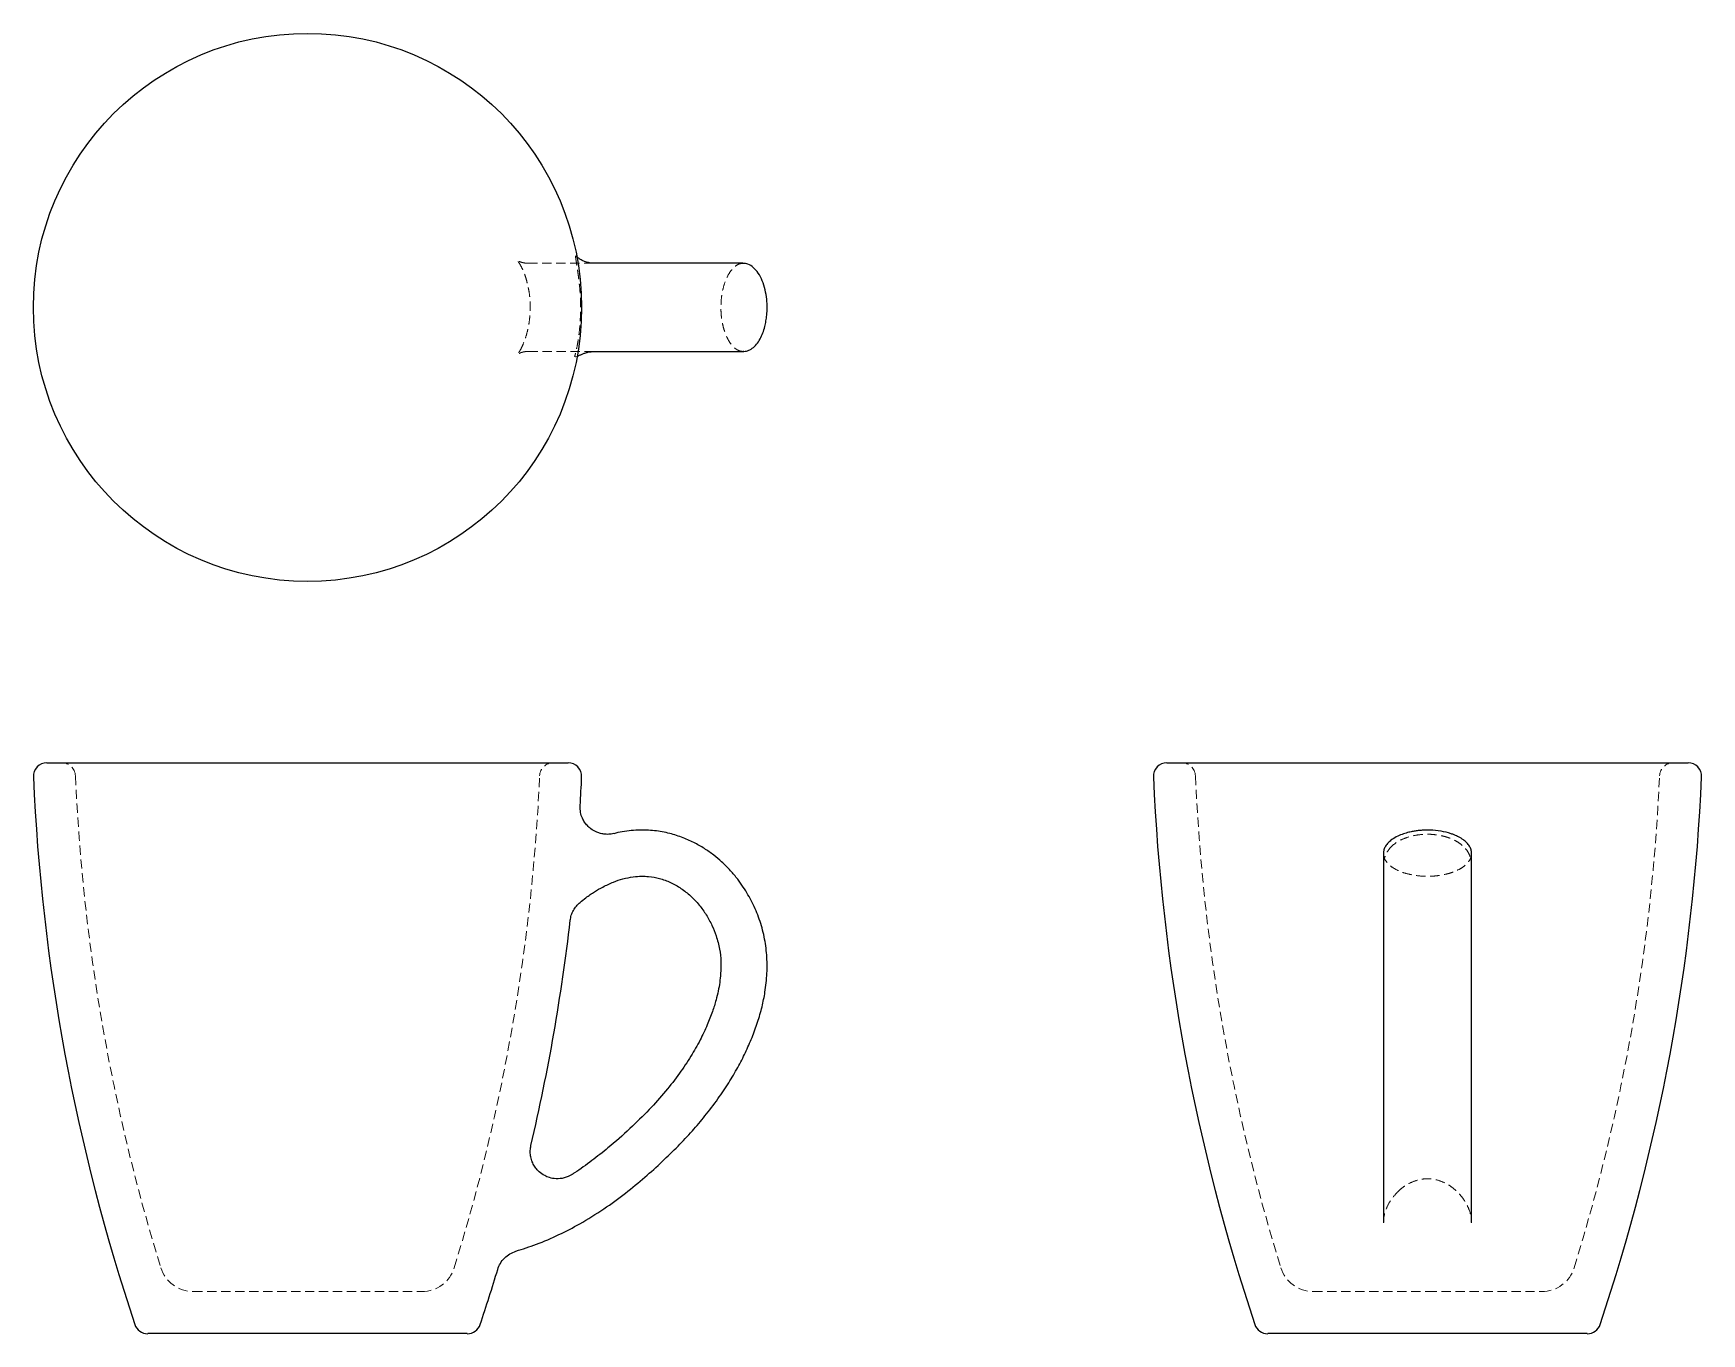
# Model space of a CAD drawing. Header units: millimetres. Extents: x 33 to 260, y 18 to 195.
import ezdxf

# ---------------------------------------------------------------- set-up
doc = ezdxf.new("R2010")
doc.units = ezdxf.units.MM
doc.linetypes.add('HIDDEN', pattern=[1.905, 1.27, -0.635])

msp = doc.modelspace()

# ---------------------------------------------------------------- linework, layer by layer
at = {"color": 7, "linetype": 'HIDDEN', "lineweight": 18}
for p, q in [((106.77, 151.29), (106.82, 151.27)), ((106.88, 151.24), (107.06, 151.31)), ((54.78, 23.82), (85.95, 23.82)), ((207.42, 23.82), (223, 23.82)), ((223, 23.82), (238.58, 23.82))]:
    msp.add_line(p, q, dxfattribs=at)
at = {"color": 7, "linetype": 'Continuous', "lineweight": 25}
for p, q in [((34.85, 95.91), (105.87, 95.91)), ((187.49, 95.91), (258.51, 95.91)), ((92.14, 18.09), (48.58, 18.09)), ((223, 18.09), (201.22, 18.09)), ((244.78, 18.09), (223, 18.09))]:
    msp.add_line(p, q, dxfattribs=at)
msp.add_circle((70.36, 158), 37.36, dxfattribs=at)
for centre, radius, start, end in [((34.85, 94.07), 1.85, 90, 182.4831), ((105.87, 94.07), 1.85, 357.5169, 90), ((187.49, 94.07), 1.85, 90, 182.4831), ((258.51, 94.07), 1.85, 357.5169, 90), ((305.11, 105.79), 272.36, 182.4831, 198.5039), ((-164.38, 105.79), 272.36, 356.6913, 357.5169), ((457.75, 105.79), 272.36, 182.4831, 198.5039), ((-11.75, 105.79), 272.36, 341.4961, 357.5169), ((-164.38, 105.79), 272.36, 346.8315, 353.3907), ((-164.38, 105.79), 272.36, 341.4961, 343.1524), ((48.58, 19.93), 1.85, 198.5039, 270), ((92.14, 19.93), 1.85, 270, 341.4961), ((201.22, 19.93), 1.85, 198.5039, 270), ((244.78, 19.93), 1.85, 270, 341.4961)]:
    msp.add_arc(centre, radius, start, end, dxfattribs=at)
at = {"color": 7, "linetype": 'HIDDEN', "lineweight": 18}
for centre, radius, start, end in [((36.88, 94.07), 1.85, 2.502, 90), ((103.84, 94.07), 1.85, 90, 177.498), ((189.52, 94.07), 1.85, 2.502, 90), ((256.48, 94.07), 1.85, 90, 177.498), ((305.11, 105.79), 266.63, 182.502, 197.1703), ((-164.38, 105.79), 266.63, 342.8297, 357.498), ((457.75, 105.79), 266.63, 182.502, 197.1703), ((-11.75, 105.79), 266.63, 342.8297, 357.498), ((54.78, 28.44), 4.62, 197.1703, 270), ((85.95, 28.44), 4.62, 270, 342.8297), ((207.42, 28.44), 4.62, 197.1703, 270), ((238.58, 28.44), 4.62, 270, 342.8297)]:
    msp.add_arc(centre, radius, start, end, dxfattribs=at)
for points, knots in [([(100.44, 164.01), (100.21, 164.02), (99.8, 164.05), (99.34, 164.21), (99.12, 164.32), (98.95, 164.43), (98.88, 164.49), (98.99, 164.37), (99.25, 164), (99.54, 163.48), (99.79, 162.93), (100.02, 162.34), (100.24, 161.62), (100.45, 160.76), (100.61, 159.84), (100.68, 159.07), (100.71, 158.44), (100.72, 157.9), (100.7, 157.25), (100.64, 156.47), (100.52, 155.6), (100.32, 154.67), (100.04, 153.69), (99.8, 153.12), (99.67, 152.81)], [0, 0, 0, 0, 0.046745, 0.082945, 0.107244, 0.130067, 0.174673, 0.225127, 0.283792, 0.343254, 0.397243, 0.445808, 0.495866, 0.549256, 0.600624, 0.646539, 0.668199, 0.694502, 0.727204, 0.76681, 0.813522, 0.867599, 0.929722, 1, 1, 1, 1]), ([(109.32, 164.01), (108.81, 164.01), (107.5, 164.01), (105.26, 164.01), (102.83, 164.01), (101.19, 164.01), (100.48, 164.01)], [0, 0, 0, 0, 0.185775, 0.474461, 0.771906, 1, 1, 1, 1]), ([(106.92, 164.97), (106.91, 164.97), (106.88, 164.97), (106.9, 164.84), (106.94, 164.56), (107.02, 164.04), (107.15, 163.2), (107.29, 162.21), (107.42, 161.11), (107.53, 159.86), (107.58, 158.6), (107.58, 157.34), (107.53, 156.14), (107.44, 154.99), (107.31, 153.93), (107.16, 152.98), (106.97, 152.06), (106.84, 151.55), (106.77, 151.29)], [0, 0, 0, 0, 0.021532, 0.056594, 0.094884, 0.170229, 0.243758, 0.314164, 0.381342, 0.451554, 0.535391, 0.598296, 0.667296, 0.741917, 0.801098, 0.863897, 0.930215, 1, 1, 1, 1]), ([(129.68, 151.99), (129.52, 152.01), (129.19, 152.05), (128.62, 152.39), (128.09, 152.95), (127.62, 153.69), (127.27, 154.51), (127.01, 155.34), (126.84, 156.15), (126.73, 157), (126.69, 158), (126.74, 159.16), (126.93, 160.4), (127.29, 161.62), (127.8, 162.67), (128.41, 163.45), (129.07, 163.93), (129.49, 163.98), (129.68, 164.01)], [0, 0, 0, 0, 0.052557, 0.105926, 0.162228, 0.221552, 0.281509, 0.338311, 0.388268, 0.438987, 0.502642, 0.577824, 0.660511, 0.744332, 0.82245, 0.890505, 0.948522, 1, 1, 1, 1]), ([(99.73, 152.95), (99.62, 152.7), (99.42, 152.25), (99.15, 151.84), (98.99, 151.62), (98.91, 151.54), (99.01, 151.61), (99.33, 151.79), (99.81, 151.96), (100.22, 151.98), (100.44, 151.99)], [0, 0, 0, 0, 0.2076519, 0.3756569, 0.5046442, 0.5957005, 0.6605877, 0.7507093, 0.8686557, 1, 1, 1, 1]), ([(100.47, 151.99), (101.38, 151.99), (103.33, 151.99), (106.17, 151.99), (108.23, 151.99), (109.23, 151.99), (109.33, 151.99)], [0, 0, 0, 0, 0.288887, 0.626463, 0.962759, 1, 1, 1, 1]), ([(216.99, 81.92), (217, 82.12), (217.02, 82.52), (217.18, 83.11), (217.43, 83.68), (217.68, 84.02), (217.8, 84.19)], [0, 0, 0, 0, 0.2526544, 0.5002706, 0.7455156, 1, 1, 1, 1]), ([(217.8, 84.19), (218.03, 84.43), (218.5, 84.91), (219.43, 85.44), (220.42, 85.83), (221.45, 86.06), (222.44, 86.17), (223.37, 86.18), (224.19, 86.1), (224.91, 85.98), (225.56, 85.81), (226.2, 85.59), (226.85, 85.28), (227.51, 84.86), (228.12, 84.32), (228.62, 83.64), (228.95, 82.82), (228.99, 82.23), (229.01, 81.92)], [0, 0, 0, 0, 0.075046, 0.151678, 0.227981, 0.302903, 0.373715, 0.438543, 0.497138, 0.548586, 0.592887, 0.639183, 0.690809, 0.746125, 0.803617, 0.863243, 0.927349, 1, 1, 1, 1]), ([(229.01, 83.56), (228.99, 83.37), (228.94, 82.95), (228.58, 82.35), (228.03, 81.81), (227.3, 81.35), (226.48, 80.99), (225.66, 80.75), (224.85, 80.58), (224, 80.47), (223, 80.42), (221.85, 80.47), (220.6, 80.67), (219.39, 81.02), (218.34, 81.53), (217.57, 82.16), (217.08, 82.86), (217.02, 83.34), (216.99, 83.56)], [0, 0, 0, 0, 0.040078, 0.085683, 0.138634, 0.197972, 0.260093, 0.320133, 0.373522, 0.42788, 0.496026, 0.576256, 0.663998, 0.752064, 0.832643, 0.900441, 0.954947, 1, 1, 1, 1]), ([(107.5, 76.88), (107.5, 76.88), (107.5, 76.88), (107.5, 76.88), (107.5, 76.89)], [0, 0, 0, 0, 0.017586, 1, 1, 1, 1]), ([(218.92, 37.4), (219.1, 37.57), (219.44, 37.89), (220.15, 38.39), (220.97, 38.82), (221.88, 39.09), (222.83, 39.23), (223.93, 39.17), (225.15, 38.78), (226.05, 38.26), (226.75, 37.73), (227.33, 37.17), (227.94, 36.42), (228.49, 35.48), (228.91, 34.39), (228.98, 33.61), (229.01, 33.21)], [0, 0, 0, 0, 0.055976, 0.105923, 0.188895, 0.251234, 0.29687, 0.380346, 0.466414, 0.554727, 0.600744, 0.658323, 0.728464, 0.810952, 0.903152, 1, 1, 1, 1]), ([(216.99, 33.21), (217.01, 33.55), (217.06, 34.25), (217.44, 35.33), (218.02, 36.41), (218.62, 37.07), (218.92, 37.4)], [0, 0, 0, 0, 0.234129, 0.483718, 0.742439, 1, 1, 1, 1])]:
    msp.add_open_spline(points, degree=3, knots=knots, dxfattribs=at)
at = {"color": 7, "linetype": 'Continuous', "lineweight": 25}
for points, knots in [([(109.45, 164.01), (109.23, 164.02), (108.81, 164.04), (108.26, 164.2), (107.82, 164.38), (107.51, 164.56), (107.28, 164.73), (107.13, 164.85), (107.03, 164.94), (106.94, 165.02), (106.93, 164.99), (106.92, 164.97)], [0, 0, 0, 0, 0.1732, 0.323985, 0.448684, 0.545518, 0.61498, 0.679039, 0.754841, 0.847955, 1, 1, 1, 1]), ([(129.68, 164.01), (129.58, 164.01), (129.38, 164.01), (128.84, 164.01), (128.19, 164.01), (127.38, 164.01), (126.43, 164.01), (125.35, 164.01), (124.27, 164.01), (123.21, 164.01), (122.25, 164.01), (121.41, 164.01), (120.64, 164.01), (119.79, 164.01), (118.85, 164.01), (117.9, 164.01), (116.96, 164.01), (115.98, 164.01), (114.83, 164.01), (113.51, 164.01), (112.01, 164.01), (110.62, 164.01), (109.76, 164.01), (109.44, 164.01)], [0, 0, 0, 0, 0.067132, 0.130399, 0.189634, 0.244708, 0.311513, 0.370699, 0.422265, 0.474152, 0.515241, 0.546923, 0.577261, 0.60762, 0.645681, 0.684192, 0.714012, 0.749471, 0.790999, 0.839232, 0.895102, 0.959926, 1, 1, 1, 1]), ([(129.68, 164.01), (129.77, 164.01), (129.86, 164.01), (129.83, 164.01), (129.82, 164.01)], [0, 0, 0, 0, 0.860771, 1, 1, 1, 1]), ([(129.68, 151.99), (129.9, 152.01), (130.33, 152.04), (130.99, 152.39), (131.58, 152.95), (132.06, 153.68), (132.43, 154.5), (132.68, 155.33), (132.85, 156.15), (132.97, 157.01), (133.02, 158), (132.96, 159.16), (132.76, 160.4), (132.39, 161.62), (131.85, 162.67), (131.18, 163.46), (130.42, 163.93), (129.92, 163.98), (129.68, 164.01)], [0, 0, 0, 0, 0.056752, 0.112738, 0.170317, 0.229914, 0.289415, 0.345236, 0.393953, 0.443438, 0.505884, 0.579917, 0.661472, 0.74417, 0.821268, 0.888649, 0.94683, 1, 1, 1, 1]), ([(107.06, 151.31), (107.08, 151.31), (107.16, 151.34), (107.4, 151.46), (107.75, 151.62), (108.15, 151.77), (108.68, 151.93), (109.15, 151.97), (109.45, 151.99)], [0, 0, 0, 0, 0.0524599, 0.2645541, 0.4465839, 0.6044796, 0.7451889, 1, 1, 1, 1]), ([(109.45, 151.99), (109.46, 151.99), (109.93, 151.99), (110.85, 151.99), (112.14, 151.99), (113.43, 151.99), (114.69, 151.99), (115.95, 151.99), (117.08, 151.99), (118.02, 151.99), (118.8, 151.99), (119.48, 151.99), (120.26, 151.99), (121.18, 151.99), (122.25, 151.99), (123.43, 151.99), (124.68, 151.99), (125.95, 151.99), (127.07, 151.99), (128, 151.99), (128.74, 151.99), (129.35, 151.99), (129.57, 151.99), (129.68, 151.99)], [0, 0, 0, 0, 0.0018858, 0.0589112, 0.1082803, 0.1509803, 0.2040784, 0.2479049, 0.2888364, 0.3274243, 0.3519736, 0.3759093, 0.4049555, 0.4413647, 0.4850959, 0.5361809, 0.5947285, 0.6608569, 0.7346046, 0.7948923, 0.8593311, 0.9277667, 1, 1, 1, 1]), ([(129.83, 151.99), (129.83, 151.99), (129.87, 151.99), (129.77, 151.99), (129.68, 151.99)], [0, 0, 0, 0, 0.077751, 1, 1, 1, 1]), ([(112.09, 86.26), (111.86, 86.22), (111.42, 86.14), (110.77, 86.17), (110.19, 86.29), (109.59, 86.51), (109.01, 86.85), (108.5, 87.32), (108.11, 87.82), (107.78, 88.41), (107.53, 89.18), (107.52, 89.76), (107.52, 90.07)], [0, 0, 0, 0, 0.099812, 0.19443, 0.280628, 0.35589, 0.470409, 0.567457, 0.655832, 0.747439, 0.863734, 1, 1, 1, 1]), ([(98.77, 29.34), (99.7, 29.63), (101.7, 30.26), (104.6, 31.53), (107.68, 33.13), (110.71, 35.03), (113.66, 37.17), (116.3, 39.35), (118.68, 41.5), (120.84, 43.61), (122.79, 45.67), (124.6, 47.81), (126.27, 50), (127.76, 52.21), (129, 54.33), (130.06, 56.39), (130.96, 58.45), (131.73, 60.53), (132.32, 62.6), (132.77, 64.83), (133.02, 67.19), (133, 69.71), (132.66, 72.19), (131.99, 74.59), (131.02, 76.87), (129.98, 78.67), (128.96, 80.1), (127.99, 81.26), (126.89, 82.36), (125.7, 83.37), (124.43, 84.26), (122.98, 85.09), (121.32, 85.82), (119.44, 86.39), (117.34, 86.73), (115.05, 86.76), (113.26, 86.56), (112.27, 86.29), (112.09, 86.24)], [0, 0, 0, 0, 0.033898, 0.072666, 0.109528, 0.15436, 0.196507, 0.236088, 0.273146, 0.307873, 0.340681, 0.371562, 0.405133, 0.436026, 0.464192, 0.490385, 0.51635, 0.542038, 0.567361, 0.591002, 0.620628, 0.649608, 0.67843, 0.707318, 0.735846, 0.764063, 0.77922, 0.796702, 0.816549, 0.833015, 0.850872, 0.87019, 0.891084, 0.913663, 0.938073, 0.964525, 0.993286, 1, 1, 1, 1]), ([(229.01, 83.56), (228.99, 83.73), (228.96, 84.08), (228.72, 84.57), (228.36, 85.03), (227.85, 85.45), (227.28, 85.8), (226.71, 86.06), (225.92, 86.35), (224.82, 86.62), (223.64, 86.73), (222.74, 86.74), (222.15, 86.71), (221.59, 86.65), (221.03, 86.56), (220.41, 86.43), (219.7, 86.23), (218.92, 85.91), (218.21, 85.51), (217.66, 85.04), (217.28, 84.57), (217.04, 84.07), (217.01, 83.73), (216.99, 83.56)], [0, 0, 0, 0, 0.0339432, 0.0705924, 0.1101112, 0.1511675, 0.2037229, 0.2471902, 0.2783744, 0.3741323, 0.4769255, 0.5178671, 0.5577899, 0.5962582, 0.6329199, 0.67442, 0.7239791, 0.7829381, 0.8448901, 0.8894451, 0.9302475, 0.9668334, 1, 1, 1, 1]), ([(216.99, 83.56), (216.99, 83.54), (216.99, 83.48), (216.99, 83.1), (216.99, 82.56), (216.99, 81.84), (216.99, 80.94), (216.99, 79.87), (216.99, 78.66), (216.99, 77.3), (216.99, 75.8), (216.99, 74.31), (216.99, 72.63), (216.99, 70.79), (216.99, 68.79), (216.99, 66.96), (216.99, 65.3), (216.99, 63.74), (216.99, 62.12), (216.99, 60.28), (216.99, 58.26), (216.99, 56.08), (216.99, 53.85), (216.99, 51.52), (216.99, 49.06), (216.99, 46.75), (216.99, 44.6), (216.99, 42.59), (216.99, 40.56), (216.99, 38.68), (216.99, 37), (216.99, 35.52), (216.99, 34.23), (216.99, 33.56), (216.99, 33.25)], [0, 0, 0, 0, 0.025486, 0.049043, 0.070978, 0.091477, 0.116745, 0.139773, 0.160586, 0.187612, 0.211517, 0.234811, 0.25747, 0.286637, 0.314636, 0.342599, 0.364014, 0.385793, 0.409934, 0.434787, 0.468456, 0.502491, 0.538181, 0.577976, 0.621967, 0.670254, 0.709357, 0.750983, 0.795192, 0.841953, 0.881203, 0.922139, 0.964867, 1, 1, 1, 1]), ([(229.01, 33.25), (229.01, 33.56), (229.01, 34.23), (229.01, 35.52), (229.01, 37), (229.01, 38.68), (229.01, 40.56), (229.01, 42.59), (229.01, 44.6), (229.01, 46.75), (229.01, 49.06), (229.01, 51.52), (229.01, 53.85), (229.01, 56.08), (229.01, 58.26), (229.01, 60.46), (229.01, 62.64), (229.01, 64.76), (229.01, 66.79), (229.01, 68.79), (229.01, 70.79), (229.01, 72.63), (229.01, 74.31), (229.01, 75.8), (229.01, 77.3), (229.01, 78.66), (229.01, 79.87), (229.01, 80.94), (229.01, 81.84), (229.01, 82.56), (229.01, 83.1), (229.01, 83.48), (229.01, 83.54), (229.01, 83.56)], [0, 0, 0, 0, 0.035133, 0.077861, 0.118798, 0.158049, 0.20481, 0.24902, 0.290647, 0.32975, 0.378038, 0.422029, 0.461825, 0.497515, 0.531551, 0.565221, 0.598262, 0.628757, 0.657396, 0.685359, 0.713359, 0.742526, 0.765185, 0.78848, 0.812385, 0.839412, 0.860225, 0.883253, 0.908521, 0.929021, 0.950956, 0.974513, 1, 1, 1, 1]), ([(107.51, 76.87), (107.77, 77.09), (108.41, 77.61), (109.43, 78.32), (110.69, 79.05), (111.97, 79.65), (113.37, 80.12), (114.65, 80.38), (115.84, 80.46), (117.03, 80.41), (118.37, 80.17), (119.86, 79.63), (121.29, 78.82), (122.6, 77.78), (123.76, 76.55), (124.73, 75.2), (125.5, 73.79), (126.12, 72.23), (126.55, 70.58), (126.73, 68.84), (126.7, 67.31), (126.55, 65.97), (126.34, 64.77), (126.02, 63.44), (125.54, 61.9), (124.82, 60.07), (123.85, 58.03), (122.59, 55.82), (121.03, 53.48), (119.13, 51.05), (116.87, 48.53), (114.25, 45.95), (111.64, 43.63), (109.1, 41.64), (107.45, 40.43), (106.51, 39.86), (106.4, 39.79)], [0, 0, 0, 0, 0.015905, 0.038903, 0.058932, 0.084489, 0.105628, 0.128402, 0.146285, 0.161466, 0.184995, 0.210033, 0.235927, 0.26232, 0.288976, 0.315207, 0.340739, 0.364797, 0.394084, 0.421045, 0.447132, 0.466261, 0.485003, 0.504555, 0.530566, 0.561467, 0.597189, 0.637319, 0.681492, 0.729946, 0.783039, 0.841102, 0.903923, 0.947955, 0.993615, 1, 1, 1, 1]), ([(106.16, 74.44), (106.21, 74.67), (106.29, 75.14), (106.58, 75.8), (106.98, 76.4), (107.33, 76.72), (107.5, 76.88)], [0, 0, 0, 0, 0.24773, 0.5000748, 0.7523826, 1, 1, 1, 1]), ([(106.42, 39.79), (106.07, 39.61), (105.38, 39.25), (104.29, 39.16), (103.39, 39.31), (102.61, 39.63), (102.02, 40.05), (101.54, 40.55), (101.18, 41.06), (100.9, 41.67), (100.74, 42.34), (100.69, 43.05), (100.77, 43.51), (100.81, 43.74)], [0, 0, 0, 0, 0.135686, 0.262229, 0.366473, 0.445675, 0.5483, 0.612354, 0.683532, 0.760154, 0.840053, 0.920795, 1, 1, 1, 1]), ([(96.29, 26.85), (96.39, 27.13), (96.61, 27.7), (97.19, 28.42), (97.92, 29), (98.49, 29.22), (98.77, 29.32)], [0, 0, 0, 0, 0.246142, 0.5, 0.753858, 1, 1, 1, 1])]:
    msp.add_open_spline(points, degree=3, knots=knots, dxfattribs=at)

doc.saveas('drawing.dxf')
